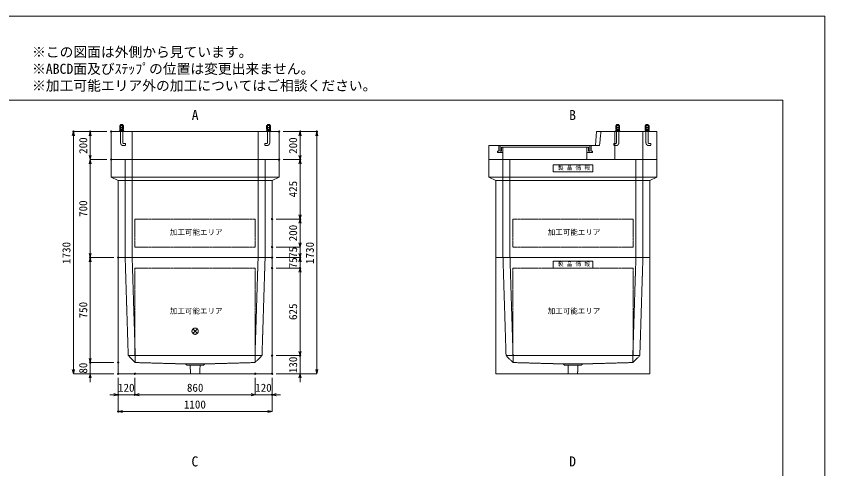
# Model space of a CAD drawing. Units: millimetres, scale not verified. Extents: x -4455 to 4455, y -3150 to 3150.
# Drawn here: x -1324 to 4455, y -84 to 3150 of the extents above; entities that cross this region are included whole.
import ezdxf
from ezdxf.enums import TextEntityAlignment as Align

# ---------------------------------------------------------------- set-up
doc = ezdxf.new("R2010")
doc.units = ezdxf.units.MM
doc.header["$LTSCALE"] = 20
doc.header["$PDMODE"] = 32
doc.header["$PDSIZE"] = 10
doc.linetypes.add('LONG_DASHED1', pattern=[7, 6, -1])
doc.linetypes.add('LONG_DOUBLE_CHAIN', pattern=[21.8, 18, -1, 0.6, -0.6, 0.6, -1])
for name, color, linetype, lineweight in [('0-0_D-TTL', 7, 'Continuous', 9), ('0-1_Defpoints', 7, 'Continuous', 9), ('0-3_D-TTL-TXT', 7, 'Continuous', 9), ('0-4_D-STR-TXT', 7, 'Continuous', 9), ('0-5_D-STR-DIM', 3, 'Continuous', 9), ('0-6_0', 7, 'Continuous', 9), ('0-7_D-STR', 7, 'Continuous', 9), ('0-9_D-STR-STR4', 134, 'LONG_DASHED1', 9), ('0-A_D-STR-STR2', 1, 'Continuous', 9), ('0-B_D-STR-STR1', 7, 'LONG_DASHED1', 9), ('0-C_D-STR-STR5', 1, 'LONG_DOUBLE_CHAIN', 9)]:
    doc.layers.add(name, color=color, linetype=linetype, lineweight=lineweight)
doc.styles.add('ＭＳ ゴシック', font='')
doc.styles.get('ＭＳ ゴシック').set_extended_font_data('MS Gothic')

# ---------------------------------------------------------------- blocks, each defined once
blk = doc.blocks.new('A$C4DE05FD1')
at = {"layer": '0-0_D-TTL', "color": 134}
for p, q in [((4000, 76000), (114800, 76000)), ((114800, 76000), (114800, 4000))]:
    blk.add_line(p, q, dxfattribs=at)
at = {"layer": '0-1_Defpoints', "color": 134}
for p, q in [((0, 84000), (118800, 84000)), ((118800, 84000), (118800, 0))]:
    blk.add_line(p, q, dxfattribs=at)
at = {"layer": '0-3_D-TTL-TXT', "style": 'ＭＳ ゴシック'}
for s, p in [('※この図面は外側から見ています。', (43260.9, 79815.7)), ('※ABCD面及びｽﾃｯﾌﾟの位置は変更出来ません。', (43260.9, 78215.7)), ('※加工可能エリア外の加工についてはご相談ください。', (43260.9, 76615.7))]:
    blk.add_text(s, height=962.2, dxfattribs=at).set_placement(p, align=Align.BOTTOM_LEFT)
blk = doc.blocks.new('_Open30')
at = {"layer": '0-6_0'}
blk.add_line((0, 0), (-20, 0), dxfattribs=at)
blk.add_lwpolyline([(-20, 5.36), (0, 0), (-20, -5.36)], dxfattribs=at)
blk = doc.blocks.new('A$C31CA379A')
at = {"layer": '0-4_D-STR-TXT', "style": 'ＭＳ ゴシック'}
for s, p in [('A', (-325.9, -2190.5)), ('B', (35638.6, -2190.5)), ('C', (-351.4, -35190.5)), ('D', (35638.6, -35190.5))]:
    blk.add_text(s, height=962.2, dxfattribs=at).set_placement(p, align=Align.BOTTOM_LEFT)
blk = doc.blocks.new('A$C44C4220A')
at = {"layer": '0-A_D-STR-STR2'}
for p, q in [((-160, -40), (-120, 0)), ((-120, 0), (120, 0)), ((160, -40), (120, 0)), ((-277.1, -167.2), (-230, -140)), ((-277.1, -390), (-277.1, -167.2)), ((-277.1, -417.2), (-230, -390)), ((-277.1, -390), (277.1, -390)), ((-277.1, -640), (-277.1, -417.2)), ((-277.1, -640), (277.1, -640)), ((-270, -777.1), (-270, -817.1)), ((-252.7, -757.3), (-160, -744.8)), ((-250, -757.1), (-20, -744.3)), ((-250, -837.1), (-20, -824.3)), ((-160, -140), (-160, -40)), ((-160, -752.1), (-160, -640)), ((-160, -880.6), (-160, -832.1)), ((-160, -1000), (-160, -930.6)), ((-138.6, -640), (-138.6, -140)), ((-20, -744.3), (-20, -824.3)), ((20, -674.4), (248.9, -687.2)), ((20, -674.4), (20, -754.4)), ((20, -754.4), (248.9, -767.2)), ((138.6, -640), (138.6, -140)), ((160, -140), (160, -40)), ((160, -682.2), (160, -640)), ((160, -880.6), (160, -762.3)), ((160, -780), (248.9, -767.2)), ((160, -1000), (160, -930.6)), ((268.9, -706.8), (268.9, -747.2)), ((277.1, -390), (277.1, -167.2)), ((277.1, -640), (277.1, -417.2))]:
    blk.add_line(p, q, dxfattribs=at)
at = {"layer": '0-A_D-STR-STR2', "linetype": 'LONG_DASHED1'}
for p, q in [((-160, -1000), (-160, -2600)), ((160, -1000), (160, -2600)), ((-540, -2680), (-240, -2680))]:
    blk.add_line(p, q, dxfattribs=at)
at = {"layer": '0-A_D-STR-STR2'}
blk.add_lwpolyline([(-300, -880.6), (300, -880.6), (300, -930.6), (-300, -930.6)], close=True, dxfattribs=at)
for points in [[(277.1, -167.2), (230, -140), (-230, -140)], [(277.1, -417.2), (230, -390), (-230, -390)]]:
    blk.add_lwpolyline(points, dxfattribs=at)
at = {"layer": '0-A_D-STR-STR2', "linetype": 'LONG_DASHED1'}
blk.add_lwpolyline([(-540, -2680), (-540, -3000), (-240, -3000)], dxfattribs=at)
at = {"layer": '0-A_D-STR-STR2'}
for centre, start, end in [((-250, -777.1), 90, 180), ((-250, -817.1), 180, 270), ((248.9, -707.2), 0, 90), ((248.9, -747.2), 270, 0)]:
    blk.add_arc(centre, 20, start, end, dxfattribs=at)
at = {"layer": '0-A_D-STR-STR2', "linetype": 'LONG_DASHED1'}
for radius in [400, 80]:
    blk.add_arc((-240, -2600), radius, 270, 0, dxfattribs=at)
blk = doc.blocks.new('A$C77A80909')
at = {"layer": '0-7_D-STR'}
for p, q in [((3200, 2000), (3388.1, 4000)), ((3388.1, 4000), (12000, 4000)), ((12000, 0), (12000, 4000)), ((-12000, 2000), (3200, 2000)), ((-12000, 0), (-12000, 2000)), ((12000, 0), (-12000, 0))]:
    blk.add_line(p, q, dxfattribs=at)
at = {"layer": '0-7_D-STR', "linetype": 'LONG_DASHED1'}
for p, q in [((3800, 2000), (4000, 4000)), ((6000, 0), (6000, 4000)), ((10000, 0), (10000, 4000)), ((-10000, 0), (-10000, 1800)), ((2000, 1800), (2000, 0)), ((3200, 2000), (3800, 2000))]:
    blk.add_line(p, q, dxfattribs=at)
at = {"layer": '0-9_D-STR-STR4'}
for points in [[(-10600, 2000), (-10600, 1200), (-10800, 1200), (-10800, 1000), (-10000, 1000)], [(-10000, 1800), (-10200, 1800), (-10200, 1200), (-10400, 1200), (-10400, 2000)], [(-10000, 1800), (2000, 1800), (2200, 1800)], [(2600, 2000), (2600, 1200), (2800, 1200), (2800, 1000), (2000, 1000)], [(2200, 1800), (2200, 1200), (2400, 1200), (2400, 2000)]]:
    blk.add_lwpolyline(points, dxfattribs=at)
at = {"layer": '0-7_D-STR'}
blk.add_blockref('A$C44C4220A', (6400, 5000), dxfattribs=at)
at = {"layer": '0-7_D-STR', "xscale": -1}
blk.add_blockref('A$C44C4220A', (10600, 5000), dxfattribs=at)
blk = doc.blocks.new('A$C1C622216')
at = {"layer": '0-7_D-STR'}
for p, q in [((-12000, 4000), (12000, 4000)), ((-12000, 4000), (-12000, 0)), ((12000, 4000), (12000, 0)), ((-12000, 0), (12000, 0))]:
    blk.add_line(p, q, dxfattribs=at)
at = {"layer": '0-7_D-STR', "linetype": 'LONG_DASHED1'}
for p, q in [((-9000, 4000), (-9000, 0)), ((9000, 4000), (9000, 0))]:
    blk.add_line(p, q, dxfattribs=at)
at = {"layer": '0-7_D-STR', "xscale": -1}
blk.add_blockref('A$C44C4220A', (-10500, 5000), dxfattribs=at)
at = {"layer": '0-7_D-STR'}
blk.add_blockref('A$C44C4220A', (10500, 5000), dxfattribs=at)
blk = doc.blocks.new('A$C737D46CD')
at = {"layer": '0-B_D-STR-STR1', "linetype": 'Continuous'}
blk.add_lwpolyline([(-2820, 0), (2820, 0), (2820, -1000), (-2820, -1000)], close=True, dxfattribs=at)
at = {"layer": '0-B_D-STR-STR1', "style": 'ＭＳ ゴシック'}
blk.add_text('製 品 情 報', height=577.3, dxfattribs=at).set_placement((-2149.6, -882.5), align=Align.BOTTOM_LEFT)
blk = doc.blocks.new('A$C531455C1')
at = {"layer": '0-7_D-STR'}
for p, q in [((-11000, 0), (11000, 0)), ((-11000, -16600), (-11000, 0)), ((11000, -16600), (11000, 0)), ((-11000, -16600), (11000, -16600))]:
    blk.add_line(p, q, dxfattribs=at)
at = {"layer": '0-7_D-STR', "linetype": 'LONG_DASHED1'}
for p, q in [((-10000, 0), (-9560, -14000)), ((-9000, 0), (-8560, -14000)), ((9000, 0), (8560, -14000)), ((10000, 0), (9560, -14000)), ((-8560, -15000), (-9560, -14000)), ((9560, -14000), (-9560, -14000)), ((-8560, -15000), (-8560, -14000)), ((-8560, -15000), (-1400, -15200)), ((8560, -15000), (1400, -15200)), ((8560, -15000), (9560, -14000)), ((8560, -15000), (8560, -14000)), ((-1200, -15380), (-1400, -15200)), ((1400, -15200), (-1400, -15200)), ((1200, -15380), (-1200, -15380)), ((-666, -16600), (-705, -15380)), ((666, -16600), (705, -15380)), ((1200, -15380), (1400, -15200))]:
    blk.add_line(p, q, dxfattribs=at)
at = {"layer": '0-C_D-STR-STR5'}
for p, q in [((8600, -1500), (8600, -14000)), ((8600, -14000), (-8600, -14000))]:
    blk.add_line(p, q, dxfattribs=at)
blk.add_lwpolyline([(8600, -1500), (-8600, -1500), (-8600, -14000)], dxfattribs=at)
at = {"layer": '0-B_D-STR-STR1'}
blk.add_blockref('A$C737D46CD', (0, -500), dxfattribs=at)
blk = doc.blocks.new('A$C43537a1f')
at = {"layer": '0-7_D-STR'}
for p, q in [((12000, 14000), (-12000, 14000)), ((-12000, 11500), (-12000, 14000)), ((12000, 11500), (12000, 14000)), ((-12000, 11500), (-11000, 11000)), ((-12000, 11500), (12000, 11500)), ((-11000, 0), (-11000, 11000)), ((11000, 11000), (-11000, 11000)), ((12000, 11500), (11000, 11000)), ((11000, 0), (11000, 11000)), ((11000, 0), (-11000, 0))]:
    blk.add_line(p, q, dxfattribs=at)
at = {"layer": '0-7_D-STR', "linetype": 'LONG_DASHED1'}
for p, q in [((-10000, 14000), (-10000, 0)), ((-9000, 14000), (-9000, 0)), ((9000, 14000), (9000, 0)), ((10000, 14000), (10000, 0))]:
    blk.add_line(p, q, dxfattribs=at)
at = {"layer": '0-C_D-STR-STR5'}
for p, q in [((8600, 5500), (8600, 1500)), ((8600, 1500), (-8600, 1500))]:
    blk.add_line(p, q, dxfattribs=at)
blk.add_lwpolyline([(8600, 5500), (-8600, 5500), (-8600, 1500)], dxfattribs=at)
blk = doc.blocks.new('A$C82063184')
at = {"layer": '0-7_D-STR'}
for p, q in [((12000, 14000), (-12000, 14000)), ((-12000, 11500), (-12000, 14000)), ((12000, 11500), (12000, 14000)), ((-12000, 11500), (-11000, 11000)), ((-12000, 11500), (12000, 11500)), ((-11000, 0), (-11000, 11000)), ((11000, 11000), (-11000, 11000)), ((12000, 11500), (11000, 11000)), ((11000, 0), (11000, 11000)), ((11000, 0), (-11000, 0))]:
    blk.add_line(p, q, dxfattribs=at)
at = {"layer": '0-7_D-STR', "linetype": 'LONG_DASHED1'}
for p, q in [((-10000, 14000), (-10000, 0)), ((-9000, 14000), (-9000, 0)), ((9000, 14000), (9000, 0)), ((10000, 14000), (10000, 0))]:
    blk.add_line(p, q, dxfattribs=at)
at = {"layer": '0-C_D-STR-STR5'}
for p, q in [((8600, 5500), (8600, 1500)), ((8600, 1500), (-8600, 1500))]:
    blk.add_line(p, q, dxfattribs=at)
blk.add_lwpolyline([(8600, 5500), (-8600, 5500), (-8600, 1529)], dxfattribs=at)
at = {"layer": '0-B_D-STR-STR1'}
blk.add_blockref('A$C737D46CD', (0, 13250), dxfattribs=at)
blk = doc.blocks.new('A$C7CE826D1')
at = {"layer": '0-7_D-STR'}
for p, q in [((-11000, 0), (11000, 0)), ((-11000, -16600), (-11000, 0)), ((11000, -16600), (11000, 0)), ((-11000, -16600), (11000, -16600))]:
    blk.add_line(p, q, dxfattribs=at)
at = {"layer": '0-7_D-STR', "linetype": 'LONG_DASHED1'}
for p, q in [((-10000, 0), (-9560, -14000)), ((-9000, 0), (-8560, -14000)), ((9000, 0), (8560, -14000)), ((10000, 0), (9560, -14000)), ((-8560, -15000), (-9560, -14000)), ((9560, -14000), (-9560, -14000)), ((-8560, -15000), (-8560, -14000)), ((-8560, -15000), (-1400, -15200)), ((8560, -15000), (1400, -15200)), ((8560, -15000), (9560, -14000)), ((8560, -15000), (8560, -14000)), ((-1200, -15380), (-1400, -15200)), ((1400, -15200), (-1400, -15200)), ((1200, -15380), (-1200, -15380)), ((-666, -16600), (-705, -15380)), ((666, -16600), (705, -15380)), ((1200, -15380), (1400, -15200))]:
    blk.add_line(p, q, dxfattribs=at)
at = {"layer": '0-C_D-STR-STR5'}
for p, q in [((8600, -1500), (-8600, -1500)), ((-8600, -1500), (-8600, -14000)), ((8600, -1500), (8600, -14000)), ((8600, -14000), (-8600, -14000))]:
    blk.add_line(p, q, dxfattribs=at)
blk = doc.blocks.new('A$C1C640AAB')
at = {"layer": '0-C_D-STR-STR5'}
for p, q in [((-318.2, -318.2), (318.2, 318.2)), ((-318.2, 318.2), (318.2, -318.2))]:
    blk.add_line(p, q, dxfattribs=at)
blk.add_circle((0, 0), 450, dxfattribs=at)
blk = doc.blocks.new('A$C0da4abec')
at = {"layer": '0-7_D-STR'}
blk.add_blockref('A$C7CE826D1', (0, 0), dxfattribs=at)
at = {"layer": '0-C_D-STR-STR5'}
blk.add_blockref('A$C1C640AAB', (0, -10520), dxfattribs=at)

msp = doc.modelspace()

# ---------------------------------------------------------------- linework, layer by layer
at = {"layer": '0-1_Defpoints'}
for p in [(-915, 2325), (-795, 2325), (-645, 2325), (555, 2325), (705, 2325), (825, 2325), (-645, 2125), (555, 2125), (555, 2125), (705, 2125), (505, 1700), (705, 1700), (505, 1500), (-795, 1425), (-795, 1425), (-595, 1425), (-595, 1425), (505, 1425), (505, 1425), (705, 1425), (505, 1350), (505, 1350), (705, 1350), (705, 1350), (505, 725), (705, 725), (-795, 675), (-595, 675), (-595, 595), (-595, 595), (-595, 595), (-475, 595), (385, 595), (505, 595), (505, 595), (505, 595), (-595, 445), (-475, 445), (505, 445), (-595, 325)]:
    msp.add_point(p, dxfattribs=at)
at = {"layer": '0-5_D-STR-DIM'}
for p, q in [((-675, 2325), (-915, 2325)), ((-675, 2325), (-795, 2325)), ((585, 2325), (705, 2325)), ((585, 2325), (825, 2325)), ((-915, 625), (-915, 2295)), ((-795, 2155), (-795, 2295)), ((705, 2155), (705, 2295)), ((825, 625), (825, 2295)), ((-675, 2125), (-795, 2125)), ((-675, 2125), (-795, 2125)), ((-795, 2095), (-795, 1455)), ((585, 2125), (705, 2125)), ((585, 2125), (705, 2125)), ((705, 1730), (705, 2095)), ((535, 1700), (705, 1700)), ((535, 1700), (705, 1700)), ((705, 1530), (705, 1670)), ((705, 1530), (705, 1560)), ((535, 1500), (705, 1500)), ((535, 1500), (705, 1500)), ((705, 1500), (705, 1425)), ((705, 1455), (705, 1485)), ((-625, 1425), (-795, 1425)), ((-625, 1425), (-795, 1425)), ((-795, 705), (-795, 1395)), ((535, 1425), (705, 1425)), ((535, 1425), (705, 1425)), ((705, 1425), (705, 1350)), ((705, 1395), (705, 1365)), ((535, 1350), (705, 1350)), ((535, 1350), (705, 1350)), ((705, 755), (705, 1320)), ((705, 1320), (705, 1290)), ((705, 755), (705, 785)), ((-795, 705), (-795, 735)), ((535, 725), (705, 725)), ((535, 725), (705, 725)), ((705, 595), (705, 725)), ((-625, 675), (-795, 675)), ((-795, 595), (-795, 675)), ((-625, 675), (-795, 675)), ((-625, 595), (-915, 595)), ((-625, 595), (-795, 595)), ((535, 595), (705, 595)), ((535, 595), (825, 595)), ((-795, 565), (-795, 535)), ((-595, 565), (-595, 325)), ((-595, 565), (-595, 445)), ((-475, 565), (-475, 445)), ((-475, 565), (-475, 445)), ((385, 565), (385, 445)), ((385, 565), (385, 445)), ((505, 565), (505, 445)), ((505, 565), (505, 325)), ((705, 565), (705, 535)), ((-625, 445), (-655, 445)), ((-475, 445), (-595, 445)), ((355, 445), (-445, 445)), ((-445, 445), (-415, 445)), ((355, 445), (325, 445)), ((385, 445), (505, 445)), ((535, 445), (565, 445)), ((475, 325), (-565, 325))]:
    msp.add_line(p, q, dxfattribs=at)

# ---------------------------------------------------------------- block references
at = {"layer": '0-0_D-TTL', "xscale": 0.075, "yscale": 0.075}
msp.add_blockref('A$C4DE05FD1', (-4455, -3150), dxfattribs=at)
at = {"layer": '0-4_D-STR-TXT', "xscale": 0.075, "yscale": 0.075}
msp.add_blockref('A$C31CA379A', (-45, 2550), dxfattribs=at)
at = {"layer": '0-5_D-STR-DIM', "xscale": 1.5, "yscale": 1.5}
for p, rotation in [((-915, 2325), 90), ((-795, 2325), 90), ((705, 2325), 90), ((825, 2325), 90), ((-795, 2125), 270), ((705, 2125), 270), ((-795, 2125), 90), ((705, 2125), 90), ((705, 1700), 270), ((705, 1700), 90), ((705, 1500), 270), ((705, 1500), 270), ((-795, 1425), 270), ((705, 1425), 270), ((-795, 1425), 90), ((705, 1425), 90), ((705, 1350), 90), ((705, 1350), 90), ((705, 725), 270), ((705, 725), 270), ((-795, 675), 270), ((-795, 675), 270), ((-915, 595), 270), ((-795, 595), 90), ((705, 595), 90), ((825, 595), 270), ((-475, 445), 180), ((-475, 445), 180), ((505, 445), 180), ((-595, 325), 180)]:
    msp.add_blockref('_Open30', p, dxfattribs=dict(at, rotation=rotation))
for p in [(-595, 445), (385, 445), (385, 445), (505, 325)]:
    msp.add_blockref('_Open30', p, dxfattribs=at)
at = {"layer": '0-7_D-STR', "xscale": 0.05, "yscale": 0.05}
for name, p in [('A$C1C622216', (-45, 2125)), ('A$C77A80909', (2655, 2125)), ('A$C43537a1f', (-45, 1425)), ('A$C82063184', (2655, 1425)), ('A$C0da4abec', (-45, 1425)), ('A$C531455C1', (2655, 1425))]:
    msp.add_blockref(name, p, dxfattribs=at)

# ---------------------------------------------------------------- texts
at = {"layer": '0-5_D-STR-DIM', "style": 'ＭＳ ゴシック'}
for s, p in [('200', (-798.9, 2166.2)), ('200', (701.1, 2166.2)), ('425', (701.1, 1855.08)), ('700', (-798.9, 1715.6)), ('200', (701.1, 1541.2)), ('1730', (-918.9, 1379.72)), ('1730', (821.1, 1379.72)), ('75', (701.1, 1423.38)), ('75', (701.1, 1348.38)), ('750', (-798.9, 990.6)), ('625', (701.1, 979.18)), ('130', (701.1, 599.22)), ('80', (-798.9, 595.85))]:
    msp.add_text(s, height=57.77, rotation=90, dxfattribs=at).set_placement(p, align=Align.BOTTOM_LEFT)
for s, p in [('120', (-595.78, 448.9)), ('860', (-103.65, 448.9)), ('120', (384.22, 448.9)), ('1100', (-125.28, 328.9))]:
    msp.add_text(s, height=57.77, dxfattribs=at).set_placement(p, align=Align.BOTTOM_LEFT)
at = {"layer": '0-C_D-STR-STR5', "style": 'ＭＳ ゴシック'}
for p in [(-225.48, 1575.47), (2474.52, 1575.47), (-225.48, 1012.53), (2474.52, 1012.53)]:
    msp.add_text('加工可能エリア', height=38.42, dxfattribs=at).set_placement(p, align=Align.BOTTOM_LEFT)

doc.saveas('drawing.dxf')
